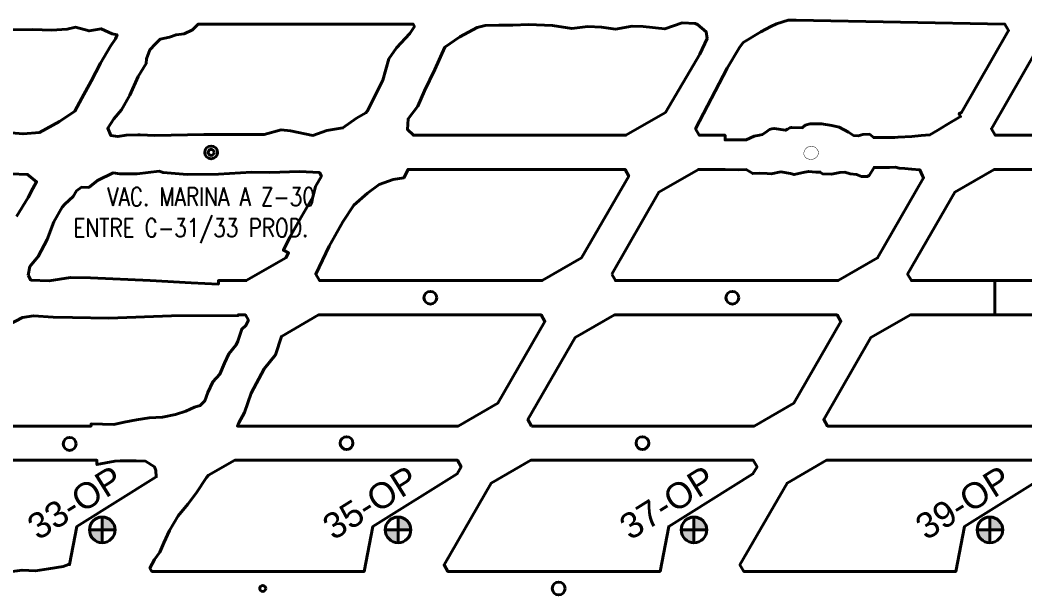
# Model space of a CAD drawing. Header units: millimetres. Extents: x -28 to 1943, y -5245 to 2752.
# Drawn here: x 1231.6 to 1349.3, y 16 to 83.2 of the extents above; entities that cross this region are included whole.
import ezdxf
from ezdxf.enums import TextEntityAlignment as Align

# ---------------------------------------------------------------- set-up
doc = ezdxf.new("R2010")
doc.units = ezdxf.units.MM
doc.linetypes.add('CONTINUA', pattern=[0])
doc.styles.add('DG-T1-473 TO 560$0$Standard', font='arial.ttf')
doc.styles.add('ROMANS', font='romans.shx', dxfattribs={"width": 0.8})

msp = doc.modelspace()

# ---------------------------------------------------------------- hatches: boundary and pattern name
at = {"lineweight": 40}
h = msp.add_hatch(color=256, dxfattribs=at)
h.paths.add_polyline_path([(1242.752, 23.601, 0.4142136), (1241.252, 25.101), (1241.252, 23.601)])
h.paths.add_polyline_path([(1241.252, 23.601), (1239.752, 23.601, 0.4142136), (1241.252, 22.101)])
h = msp.add_hatch(color=256, dxfattribs=at)
h.paths.add_polyline_path([(1242.752, 23.601, 0.4142136), (1241.252, 25.101), (1241.252, 23.601)])
h.paths.add_polyline_path([(1241.252, 23.601), (1239.752, 23.601, 0.4142136), (1241.252, 22.101)])
h = msp.add_hatch(color=256, dxfattribs=at)
h.paths.add_polyline_path([(1242.752, 23.601, 0.4142136), (1241.252, 25.101), (1241.252, 23.601)])
h.paths.add_polyline_path([(1241.252, 23.601), (1239.752, 23.601, 0.4142136), (1241.252, 22.101)])
h = msp.add_hatch(color=256, dxfattribs=at)
h.paths.add_polyline_path([(1277.393, 23.601, 0.4142136), (1275.893, 25.101), (1275.893, 23.601)])
h.paths.add_polyline_path([(1275.893, 23.601), (1274.393, 23.601, 0.4142136), (1275.893, 22.101)])
h = msp.add_hatch(color=256, dxfattribs=at)
h.paths.add_polyline_path([(1277.393, 23.601, 0.4142136), (1275.893, 25.101), (1275.893, 23.601)])
h.paths.add_polyline_path([(1275.893, 23.601), (1274.393, 23.601, 0.4142136), (1275.893, 22.101)])
h = msp.add_hatch(color=256, dxfattribs=at)
h.paths.add_polyline_path([(1277.393, 23.601, 0.4142136), (1275.893, 25.101), (1275.893, 23.601)])
h.paths.add_polyline_path([(1275.893, 23.601), (1274.393, 23.601, 0.4142136), (1275.893, 22.101)])
h = msp.add_hatch(color=256, dxfattribs=at)
h.paths.add_polyline_path([(1312.034, 23.601, 0.4142136), (1310.534, 25.101), (1310.534, 23.601)])
h.paths.add_polyline_path([(1310.534, 23.601), (1309.034, 23.601, 0.4142136), (1310.534, 22.101)])
h = msp.add_hatch(color=256, dxfattribs=at)
h.paths.add_polyline_path([(1312.034, 23.601, 0.4142136), (1310.534, 25.101), (1310.534, 23.601)])
h.paths.add_polyline_path([(1310.534, 23.601), (1309.034, 23.601, 0.4142136), (1310.534, 22.101)])
h = msp.add_hatch(color=256, dxfattribs=at)
h.paths.add_polyline_path([(1312.034, 23.601, 0.4142136), (1310.534, 25.101), (1310.534, 23.601)])
h.paths.add_polyline_path([(1310.534, 23.601), (1309.034, 23.601, 0.4142136), (1310.534, 22.101)])
h = msp.add_hatch(color=256, dxfattribs=at)
h.paths.add_polyline_path([(1346.675, 23.601, 0.4142136), (1345.175, 25.101), (1345.175, 23.601)])
h.paths.add_polyline_path([(1345.175, 23.601), (1343.675, 23.601, 0.4142136), (1345.175, 22.101)])
h = msp.add_hatch(color=256, dxfattribs=at)
h.paths.add_polyline_path([(1346.675, 23.601, 0.4142136), (1345.175, 25.101), (1345.175, 23.601)])
h.paths.add_polyline_path([(1345.175, 23.601), (1343.675, 23.601, 0.4142136), (1345.175, 22.101)])
h = msp.add_hatch(color=256, dxfattribs=at)
h.paths.add_polyline_path([(1346.675, 23.601, 0.4142136), (1345.175, 25.101), (1345.175, 23.601)])
h.paths.add_polyline_path([(1345.175, 23.601), (1343.675, 23.601, 0.4142136), (1345.175, 22.101)])

# ---------------------------------------------------------------- linework, layer by layer
at = {"color": 7, "linetype": 'Continuous', "lineweight": 40}
for p, q in [((1277.281, 81.642), (1277.795, 82.474)), ((1277.281, 81.642), (1277.795, 82.474)), ((1277.637, 82.748), (1277.795, 82.474)), ((1277.637, 82.748), (1277.795, 82.474)), ((1275.718, 79.978), (1277.281, 81.642)), ((1275.718, 79.978), (1277.281, 81.642)), ((1258.116, 52.748), (1261.739, 54.84)), ((1258.116, 52.748), (1261.739, 54.84))]:
    msp.add_line(p, q, dxfattribs=at)
at = {"color": 7, "lineweight": 40}
for p, q in [((1274.822, 78.699), (1275.718, 79.978)), ((1274.822, 78.699), (1275.718, 79.978)), ((1274.12, 76.196), (1274.822, 78.699)), ((1274.12, 76.196), (1274.822, 78.699)), ((1272.32, 72.61), (1274.12, 76.196)), ((1272.32, 72.61), (1274.12, 76.196)), ((1267.536, 70.291), (1269.43, 70.611)), ((1267.536, 70.291), (1269.43, 70.611)), ((1245.705, 69.784), (1247.426, 69.71)), ((1245.705, 69.784), (1247.426, 69.71)), ((1260.199, 69.85), (1262.207, 70.373)), ((1260.199, 69.85), (1262.207, 70.373)), ((1265.919, 69.74), (1267.536, 70.291)), ((1265.919, 69.74), (1267.536, 70.291)), ((1247.927, 65.548), (1245.332, 65.222)), ((1247.927, 65.548), (1245.332, 65.222)), ((1248.383, 65.383), (1247.927, 65.548)), ((1248.383, 65.383), (1247.927, 65.548)), ((1251.199, 65.143), (1248.383, 65.383)), ((1251.199, 65.143), (1248.383, 65.383)), ((1254.863, 65.214), (1251.199, 65.143)), ((1254.863, 65.214), (1251.199, 65.143)), ((1258.737, 65.438), (1254.863, 65.214)), ((1258.737, 65.438), (1254.863, 65.214)), ((1260.877, 65.407), (1258.737, 65.438)), ((1260.877, 65.407), (1258.737, 65.438)), ((1264.358, 65.5), (1260.877, 65.407)), ((1264.358, 65.5), (1260.877, 65.407)), ((1266.681, 65.393), (1264.358, 65.5)), ((1266.681, 65.393), (1264.358, 65.5)), ((1266.213, 63.75), (1266.912, 64.962)), ((1266.213, 63.75), (1266.912, 64.962)), ((1266.912, 64.962), (1266.681, 65.393)), ((1266.912, 64.962), (1266.681, 65.393)), ((1265.906, 62.499), (1266.213, 63.75)), ((1265.906, 62.499), (1266.213, 63.75)), ((1264.526, 60.174), (1265.906, 62.499)), ((1264.526, 60.174), (1265.906, 62.499)), ((1263.234, 57.845), (1264.526, 60.174)), ((1263.234, 57.845), (1264.526, 60.174)), ((1345.738, 48.748), (1345.738, 52.748)), ((1345.738, 48.748), (1345.738, 52.748)), ((1301.229, 48.748), (1296.607, 46.08)), ((1301.229, 48.748), (1296.607, 46.08)), ((1301.229, 48.748), (1327.289, 48.748)), ((1301.229, 48.748), (1327.289, 48.748)), ((1327.73, 47.985), (1322.205, 38.416)), ((1327.73, 47.985), (1322.205, 38.416)), ((1317.583, 35.748), (1322.205, 38.416)), ((1317.583, 35.748), (1322.205, 38.416)), ((1291.524, 35.748), (1317.583, 35.748)), ((1291.524, 35.748), (1317.583, 35.748)), ((1241.252, 22.101), (1241.252, 25.101)), ((1241.252, 22.101), (1241.252, 25.101)), ((1275.893, 22.101), (1275.893, 25.101)), ((1275.893, 22.101), (1275.893, 25.101)), ((1310.534, 22.101), (1310.534, 25.101)), ((1310.534, 22.101), (1310.534, 25.101)), ((1345.175, 22.101), (1345.175, 25.101)), ((1345.175, 22.101), (1345.175, 25.101)), ((1239.752, 23.601), (1242.752, 23.601)), ((1239.752, 23.601), (1242.752, 23.601)), ((1274.393, 23.601), (1277.393, 23.601)), ((1274.393, 23.601), (1277.393, 23.601)), ((1309.034, 23.601), (1312.034, 23.601)), ((1309.034, 23.601), (1312.034, 23.601)), ((1343.675, 23.601), (1346.675, 23.601)), ((1343.675, 23.601), (1346.675, 23.601))]:
    msp.add_line(p, q, dxfattribs=at)
at = {"lineweight": 40, "ltscale": 5}
for p, q in [((1345.548, 52.748), (1362.039, 52.748)), ((1345.548, 52.748), (1362.039, 52.748)), ((1345.548, 48.748), (1361.93, 48.748)), ((1345.548, 48.748), (1361.93, 48.748))]:
    msp.add_line(p, q, dxfattribs=at)
at = {"color": 3, "linetype": 'Continuous', "lineweight": 40}
msp.add_line((1281.268, 19.511), (1281.748, 20.342), dxfattribs=at)
msp.add_line((1281.268, 19.511), (1281.748, 20.342), dxfattribs=at)
at = {"lineweight": 40}
for points in [[(1229.607, 70.095), (1231.98, 69.903), (1233.925, 70.077), (1236.245, 71.375), (1238.039, 72.573), (1238.864, 74.096), (1239.97, 76.067), (1241.037, 78.174), (1242.238, 80.163), (1242.823, 81.012), (1242.99, 81.513), (1242.406, 81.606), (1241.141, 82.203), (1239.721, 81.963), (1238.114, 82.385), (1237.156, 82.161), (1235.299, 82.028), (1233.147, 82.125), (1230.647, 82.067)], [(1229.607, 70.095), (1231.98, 69.903), (1233.925, 70.077), (1236.245, 71.375), (1238.039, 72.573), (1238.864, 74.096), (1239.97, 76.067), (1241.037, 78.174), (1242.238, 80.163), (1242.823, 81.012), (1242.99, 81.513), (1242.406, 81.606), (1241.141, 82.203), (1239.721, 81.963), (1238.114, 82.385), (1237.156, 82.161), (1235.299, 82.028), (1233.147, 82.125), (1230.647, 82.067)], [(1307.194, 72.416), (1311.198, 79.232), (1312.057, 81.057), (1311.965, 81.847), (1310.926, 82.693), (1310.683, 82.834), (1309.15, 82.889), (1307.126, 82.196), (1307.126, 82.196), (1304.591, 82.464), (1303.303, 82.521), (1301.347, 82.167), (1299.689, 82.397), (1298.115, 82.468), (1296.243, 82.253), (1293.978, 82.587), (1291.143, 82.722), (1289.31, 82.625), (1287.704, 82.617), (1286.088, 82.587), (1285.143, 82.362), (1283.113, 81.259), (1281.356, 80.043), (1280.186, 77.43), (1278.999, 74.946), (1278.188, 73.15), (1277.062, 71.662), (1276.983, 70.437), (1277.691, 69.748), (1301.565, 69.748), (1302.572, 69.748), (1307.194, 72.416)], [(1307.194, 72.416), (1311.198, 79.232), (1312.057, 81.057), (1311.965, 81.847), (1310.926, 82.693), (1310.683, 82.834), (1309.15, 82.889), (1307.126, 82.196), (1307.126, 82.196), (1304.591, 82.464), (1303.303, 82.521), (1301.347, 82.167), (1299.689, 82.397), (1298.115, 82.468), (1296.243, 82.253), (1293.978, 82.587), (1291.143, 82.722), (1289.31, 82.625), (1287.704, 82.617), (1286.088, 82.587), (1285.143, 82.362), (1283.113, 81.259), (1281.356, 80.043), (1280.186, 77.43), (1278.999, 74.946), (1278.188, 73.15), (1277.062, 71.662), (1276.983, 70.437), (1277.691, 69.748), (1301.565, 69.748), (1302.572, 69.748), (1307.194, 72.416)], [(1353.851, 69.748), (1345.794, 69.748), (1345.354, 70.511), (1350.878, 80.08), (1355.5, 82.748), (1381.56, 82.748), (1382, 81.986), (1357.149, 38.591), (1352.224, 35.748), (1326.165, 35.748), (1325.724, 36.511), (1331.248, 46.08), (1335.87, 48.748), (1345.738, 48.748)], [(1353.851, 69.748), (1345.794, 69.748), (1345.354, 70.511), (1350.878, 80.08), (1355.5, 82.748), (1381.56, 82.748), (1382, 81.986), (1357.149, 38.591), (1352.224, 35.748), (1326.165, 35.748), (1325.724, 36.511), (1331.248, 46.08), (1335.87, 48.748), (1345.738, 48.748)], [(1230.506, 65.242), (1232.504, 65.176), (1233.566, 64.312), (1233.14, 63.535), (1232.57, 62.468), (1231.216, 60.238)], [(1230.506, 65.242), (1232.504, 65.176), (1233.566, 64.312), (1233.14, 63.535), (1232.57, 62.468), (1231.216, 60.238)], [(1345.738, 52.748), (1335.98, 52.748), (1335.539, 53.511), (1341.063, 63.08), (1345.685, 65.748), (1353.851, 65.748)], [(1345.738, 52.748), (1335.98, 52.748), (1335.539, 53.511), (1341.063, 63.08), (1345.685, 65.748), (1353.851, 65.748)], [(1224.141, 35.748), (1239.946, 35.748), (1239.946, 35.996), (1241.29, 35.97), (1242.602, 35.915), (1243.824, 36.182), (1245.249, 36.475), (1246.74, 36.722), (1248.308, 36.781), (1249.839, 37.083), (1251.038, 37.465), (1252.048, 37.953), (1252.727, 38.139), (1253.247, 38.679), (1253.62, 39.67), (1254.214, 40.902), (1255.034, 41.829), (1255.575, 43.082), (1256.092, 44.192), (1256.936, 45.25), (1257.144, 45.67), (1257.584, 47.083), (1258.055, 47.515), (1258.361, 48.135), (1258.007, 48.748)], [(1224.141, 35.748), (1239.946, 35.748), (1239.946, 35.996), (1241.29, 35.97), (1242.602, 35.915), (1243.824, 36.182), (1245.249, 36.475), (1246.74, 36.722), (1248.308, 36.781), (1249.839, 37.083), (1251.038, 37.465), (1252.048, 37.953), (1252.727, 38.139), (1253.247, 38.679), (1253.62, 39.67), (1254.214, 40.902), (1255.034, 41.829), (1255.575, 43.082), (1256.092, 44.192), (1256.936, 45.25), (1257.144, 45.67), (1257.584, 47.083), (1258.055, 47.515), (1258.361, 48.135), (1258.007, 48.748)], [(1258.361, 48.135), (1258.007, 48.748), (1257.142, 48.748), (1257.142, 48.655), (1249.369, 48.648), (1242.038, 48.376), (1237.754, 48.426), (1235.501, 48.486), (1233.201, 48.615), (1231.914, 48.45), (1230.263, 47.586)], [(1258.361, 48.135), (1258.007, 48.748), (1257.142, 48.748), (1257.142, 48.655), (1249.369, 48.648), (1242.038, 48.376), (1237.754, 48.426), (1235.501, 48.486), (1233.201, 48.615), (1231.914, 48.45), (1230.263, 47.586)], [(1292.648, 48.748), (1293.088, 47.985), (1292.648, 48.748), (1291.056, 48.748), (1266.588, 48.748), (1262.234, 46.234), (1261.523, 44.084), (1260.204, 42.443), (1258.685, 39.586), (1257.92, 37.34), (1257.246, 36.101), (1257.075, 35.748), (1282.942, 35.748), (1287.564, 38.416), (1293.088, 47.985)], [(1292.648, 48.748), (1293.088, 47.985), (1292.648, 48.748), (1291.056, 48.748), (1266.588, 48.748), (1262.234, 46.234), (1261.523, 44.084), (1260.204, 42.443), (1258.685, 39.586), (1257.92, 37.34), (1257.246, 36.101), (1257.075, 35.748), (1282.942, 35.748), (1287.564, 38.416), (1293.088, 47.985)], [(1222.132, 31.748), (1240.63, 31.748), (1240.63, 31.233), (1242.723, 31.632), (1243.38, 31.687), (1245.226, 31.68), (1246.324, 31.63), (1247.366, 30.973), (1247.516, 30.544), (1247.574, 29.792), (1238.298, 23.996), (1237.434, 19.549), (1237.294, 19.565), (1236.688, 19.318), (1234.974, 19.049), (1233.427, 18.809), (1231.879, 18.897), (1230.105, 18.661)], [(1222.132, 31.748), (1240.63, 31.748), (1240.63, 31.233), (1242.723, 31.632), (1243.38, 31.687), (1245.226, 31.68), (1246.324, 31.63), (1247.366, 30.973), (1247.516, 30.544), (1247.574, 29.792), (1238.298, 23.996), (1237.434, 19.549), (1237.294, 19.565), (1236.688, 19.318), (1234.974, 19.049), (1233.427, 18.809), (1231.879, 18.897), (1230.105, 18.661)], [(1282.833, 31.748), (1283.274, 30.985), (1282.833, 31.748), (1256.773, 31.748), (1253.712, 29.98), (1253.478, 29.725), (1252.246, 27.887), (1251.255, 26.597), (1250.157, 25.24), (1249.126, 23.516), (1248.469, 22.104), (1247.98, 20.983), (1247.379, 20.148), (1246.84, 19.141), (1247.068, 18.748), (1271.919, 18.748), (1272.939, 23.996), (1282.794, 30.154), (1283.274, 30.985)], [(1282.833, 31.748), (1283.274, 30.985), (1282.833, 31.748), (1256.773, 31.748), (1253.712, 29.98), (1253.478, 29.725), (1252.246, 27.887), (1251.255, 26.597), (1250.157, 25.24), (1249.126, 23.516), (1248.469, 22.104), (1247.98, 20.983), (1247.379, 20.148), (1246.84, 19.141), (1247.068, 18.748), (1271.919, 18.748), (1272.939, 23.996), (1282.794, 30.154), (1283.274, 30.985)], [(1281.268, 19.511), (1286.792, 29.08), (1291.414, 31.748), (1317.474, 31.748), (1317.915, 30.985), (1317.435, 30.154), (1307.58, 23.996), (1306.56, 18.748), (1281.709, 18.748), (1281.268, 19.511), (1281.709, 18.748)], [(1281.268, 19.511), (1286.792, 29.08), (1291.414, 31.748), (1317.474, 31.748), (1317.915, 30.985), (1317.435, 30.154), (1307.58, 23.996), (1306.56, 18.748), (1281.709, 18.748), (1281.268, 19.511), (1281.709, 18.748)], [(1352.556, 30.985), (1352.076, 30.154), (1342.221, 23.996), (1341.201, 18.748), (1316.35, 18.748), (1315.909, 19.511), (1321.433, 29.08), (1326.055, 31.748), (1352.115, 31.748), (1352.556, 30.985)], [(1352.556, 30.985), (1352.076, 30.154), (1342.221, 23.996), (1341.201, 18.748), (1316.35, 18.748), (1315.909, 19.511), (1321.433, 29.08), (1326.055, 31.748), (1352.115, 31.748), (1352.556, 30.985)]]:
    msp.add_lwpolyline(points, dxfattribs=at)
for points in [[(1276.845, 82.748), (1277.637, 82.748), (1277.795, 82.474), (1277.281, 81.642), (1275.718, 79.978), (1274.822, 78.699), (1274.12, 76.196), (1272.32, 72.61), (1272.125, 72.39), (1271.025, 71.735), (1269.43, 70.611), (1267.536, 70.291), (1265.919, 69.74), (1263.31, 70.267), (1262.207, 70.373), (1260.199, 69.85), (1255.834, 69.837), (1253.133, 69.857), (1247.426, 69.71), (1245.705, 69.784), (1245.413, 69.811), (1244.045, 69.76), (1243.079, 69.599), (1242.265, 69.715), (1241.897, 70.576), (1242.614, 71.684), (1243.515, 72.718), (1244.501, 74.431), (1245.466, 76.616), (1246.401, 78.153), (1246.436, 78.685), (1246.813, 79.74), (1247.505, 80.432), (1248.021, 80.974), (1249.139, 81.235), (1249.894, 81.51), (1250.832, 81.629), (1251.818, 82.091), (1252.486, 82.726), (1252.486, 82.748)], [(1276.845, 82.748), (1277.637, 82.748), (1277.795, 82.474), (1277.281, 81.642), (1275.718, 79.978), (1274.822, 78.699), (1274.12, 76.196), (1272.32, 72.61), (1272.125, 72.39), (1271.025, 71.735), (1269.43, 70.611), (1267.536, 70.291), (1265.919, 69.74), (1263.31, 70.267), (1262.207, 70.373), (1260.199, 69.85), (1255.834, 69.837), (1253.133, 69.857), (1247.426, 69.71), (1245.705, 69.784), (1245.413, 69.811), (1244.045, 69.76), (1243.079, 69.599), (1242.265, 69.715), (1241.897, 70.576), (1242.614, 71.684), (1243.515, 72.718), (1244.501, 74.431), (1245.466, 76.616), (1246.401, 78.153), (1246.436, 78.685), (1246.813, 79.74), (1247.505, 80.432), (1248.021, 80.974), (1249.139, 81.235), (1249.894, 81.51), (1250.832, 81.629), (1251.818, 82.091), (1252.486, 82.726), (1252.486, 82.748)], [(1318.373, 81.839), (1319.538, 82.488), (1320.2, 82.78), (1321.566, 83.208), (1322.509, 83.217), (1346.919, 82.748), (1347.359, 81.985), (1341.835, 72.416), (1341.551, 72.252), (1341.739, 71.926), (1340.106, 70.963), (1339.062, 70.339), (1338.125, 69.796), (1337.14, 69.713), (1336.05, 69.621), (1334.418, 69.544), (1334.029, 69.493), (1332.42, 69.491), (1331.587, 69.48), (1331.095, 69.864), (1330.309, 69.83), (1329.754, 69.695), (1329.194, 69.737), (1328.624, 70.102), (1327.511, 70.716), (1326.683, 70.885), (1326.683, 70.885), (1325.466, 71.089), (1325.466, 71.089), (1324.142, 71.082), (1324.142, 71.082), (1323.567, 70.926), (1323.21, 70.622), (1323.21, 70.622), (1321.92, 70.66), (1321.92, 70.66), (1321.92, 70.66), (1321.756, 70.632), (1321.465, 70.477), (1321.244, 70.339), (1319.925, 70.542), (1319.66, 70.502), (1319.382, 70.429), (1319.044, 70.172), (1318.562, 69.849), (1318.205, 69.772), (1317.565, 69.647), (1316.623, 69.216), (1315.769, 69.208), (1314.181, 69.208), (1314.181, 69.748), (1311.153, 69.748), (1310.713, 70.511), (1314.434, 77.583), (1315.857, 80.027), (1316.293, 80.61)], [(1318.373, 81.839), (1319.538, 82.488), (1320.2, 82.78), (1321.566, 83.208), (1322.509, 83.217), (1346.919, 82.748), (1347.359, 81.985), (1341.835, 72.416), (1341.551, 72.252), (1341.739, 71.926), (1340.106, 70.963), (1339.062, 70.339), (1338.125, 69.796), (1337.14, 69.713), (1336.05, 69.621), (1334.418, 69.544), (1334.029, 69.493), (1332.42, 69.491), (1331.587, 69.48), (1331.095, 69.864), (1330.309, 69.83), (1329.754, 69.695), (1329.194, 69.737), (1328.624, 70.102), (1327.511, 70.716), (1326.683, 70.885), (1326.683, 70.885), (1325.466, 71.089), (1325.466, 71.089), (1324.142, 71.082), (1324.142, 71.082), (1323.567, 70.926), (1323.21, 70.622), (1323.21, 70.622), (1321.92, 70.66), (1321.92, 70.66), (1321.92, 70.66), (1321.756, 70.632), (1321.465, 70.477), (1321.244, 70.339), (1319.925, 70.542), (1319.66, 70.502), (1319.382, 70.429), (1319.044, 70.172), (1318.562, 69.849), (1318.205, 69.772), (1317.565, 69.647), (1316.623, 69.216), (1315.769, 69.208), (1314.181, 69.208), (1314.181, 69.748), (1311.153, 69.748), (1310.713, 70.511), (1314.434, 77.583), (1315.857, 80.027), (1316.293, 80.61)], [(1232.576, 53.394), (1232.792, 54.385), (1233.762, 55.574), (1234.798, 57.552), (1235.59, 59.611), (1236.562, 61.355), (1236.891, 61.696), (1237.852, 62.593), (1238.243, 63.238), (1238.815, 63.667), (1239.678, 63.659), (1240.699, 64.444), (1242.516, 65.351), (1243.301, 65.228), (1244.891, 65.251), (1245.332, 65.222), (1247.927, 65.548), (1248.383, 65.383), (1251.199, 65.143), (1254.863, 65.214), (1258.737, 65.438), (1260.877, 65.407), (1264.358, 65.5), (1266.681, 65.393), (1266.912, 64.962), (1266.213, 63.75), (1265.906, 62.499), (1264.526, 60.174), (1263.234, 57.845), (1262.463, 56.295), (1263.073, 55.996), (1262.738, 55.416), (1258.116, 52.748), (1254.856, 52.748), (1254.856, 52.338), (1251.657, 52.5), (1246.86, 52.772), (1239.869, 53.095), (1237.554, 53.135), (1235.047, 52.729), (1232.909, 52.819)], [(1232.576, 53.394), (1232.792, 54.385), (1233.762, 55.574), (1234.798, 57.552), (1235.59, 59.611), (1236.562, 61.355), (1236.891, 61.696), (1237.852, 62.593), (1238.243, 63.238), (1238.815, 63.667), (1239.678, 63.659), (1240.699, 64.444), (1242.516, 65.351), (1243.301, 65.228), (1244.891, 65.251), (1245.332, 65.222), (1247.927, 65.548), (1248.383, 65.383), (1251.199, 65.143), (1254.863, 65.214), (1258.737, 65.438), (1260.877, 65.407), (1264.358, 65.5), (1266.681, 65.393), (1266.912, 64.962), (1266.213, 63.75), (1265.906, 62.499), (1264.526, 60.174), (1263.234, 57.845), (1262.463, 56.295), (1263.073, 55.996), (1262.738, 55.416), (1258.116, 52.748), (1254.856, 52.748), (1254.856, 52.338), (1251.657, 52.5), (1246.86, 52.772), (1239.869, 53.095), (1237.554, 53.135), (1235.047, 52.729), (1232.909, 52.819)], [(1297.379, 55.416), (1292.757, 52.748), (1291.056, 52.748), (1266.697, 52.748), (1266.257, 53.511), (1267.837, 56.781), (1268.525, 58.038), (1269.424, 59.642), (1270.699, 61.585), (1272.295, 62.994), (1273.684, 64.001), (1275.307, 64.577), (1276.553, 64.789), (1277.07, 65.748), (1301.565, 65.748), (1302.463, 65.748), (1302.903, 64.985)], [(1297.379, 55.416), (1292.757, 52.748), (1291.056, 52.748), (1266.697, 52.748), (1266.257, 53.511), (1267.837, 56.781), (1268.525, 58.038), (1269.424, 59.642), (1270.699, 61.585), (1272.295, 62.994), (1273.684, 64.001), (1275.307, 64.577), (1276.553, 64.789), (1277.07, 65.748), (1301.565, 65.748), (1302.463, 65.748), (1302.903, 64.985)], [(1291.524, 35.748), (1291.083, 36.511), (1296.607, 46.08), (1301.229, 48.748), (1327.289, 48.748), (1327.73, 47.985), (1327.289, 48.748), (1327.73, 47.985), (1322.205, 38.416), (1317.583, 35.748)], [(1291.524, 35.748), (1291.083, 36.511), (1296.607, 46.08), (1301.229, 48.748), (1327.289, 48.748), (1327.73, 47.985), (1327.289, 48.748), (1327.73, 47.985), (1322.205, 38.416), (1317.583, 35.748)]]:
    msp.add_lwpolyline(points, close=True, dxfattribs=at)
at = {"color": 7, "linetype": 'Continuous', "lineweight": 40, "const_width": 0.05}
msp.add_lwpolyline([(1325.107, 67.775, 0.1756862), (1324.74, 68.323, 0.204225), (1324.182, 68.454, 0.0381863), (1323.846, 68.368, 0.109283), (1323.741, 68.305, 0.0278623), (1323.636, 68.193, 0.0290411), (1323.548, 68.076, 0.0565814), (1323.439, 67.86, 0.0601341), (1323.386, 67.638, 0.1157928), (1323.406, 67.462, 0.0743737), (1323.536, 67.22, 0.1057634), (1323.703, 67.074, 0.0667588), (1324.028, 66.947, 0.1327797), (1324.46, 66.957, 0.1168687), (1324.885, 67.201, 0.1125084), (1325.043, 67.436, 0.0918918), (1325.107, 67.775)], format="xyb", dxfattribs=at)
at = {"color": 7, "linetype": 'Continuous', "lineweight": 40}
msp.add_lwpolyline([(1300.898, 53.511), (1301.338, 52.748), (1327.398, 52.748), (1332.02, 55.416), (1337.415, 64.761), (1337.3, 65.021), (1336.956, 65.718), (1336.015, 65.797), (1335.2, 65.864), (1334.569, 65.92), (1334.109, 66.001), (1333.414, 65.996), (1332.502, 65.986), (1331.609, 65.985), (1331.055, 65.053), (1330.79, 64.913), (1330.162, 64.933), (1329.568, 65.176), (1328.834, 65.239), (1328.175, 65.433), (1327.596, 65.384), (1326.647, 65.196), (1325.564, 65.247), (1325.316, 65.44), (1324.8, 65.442), (1323.946, 65.521), (1323.325, 65.41), (1322.259, 65.146), (1321.844, 65.271), (1320.702, 65.462), (1319.576, 65.257), (1319.108, 65.271), (1318.232, 65.326), (1317.427, 65.275), (1316.637, 65.731), (1315.783, 65.723), (1314.188, 65.748), (1311.044, 65.748), (1306.422, 63.08)], close=True, dxfattribs=at)
msp.add_lwpolyline([(1300.898, 53.511), (1301.338, 52.748), (1327.398, 52.748), (1332.02, 55.416), (1337.415, 64.761), (1337.3, 65.021), (1336.956, 65.718), (1336.015, 65.797), (1335.2, 65.864), (1334.569, 65.92), (1334.109, 66.001), (1333.414, 65.996), (1332.502, 65.986), (1331.609, 65.985), (1331.055, 65.053), (1330.79, 64.913), (1330.162, 64.933), (1329.568, 65.176), (1328.834, 65.239), (1328.175, 65.433), (1327.596, 65.384), (1326.647, 65.196), (1325.564, 65.247), (1325.316, 65.44), (1324.8, 65.442), (1323.946, 65.521), (1323.325, 65.41), (1322.259, 65.146), (1321.844, 65.271), (1320.702, 65.462), (1319.576, 65.257), (1319.108, 65.271), (1318.232, 65.326), (1317.427, 65.275), (1316.637, 65.731), (1315.783, 65.723), (1314.188, 65.748), (1311.044, 65.748), (1306.422, 63.08)], close=True, dxfattribs=at)
at = {"lineweight": 40}
for centre, radius in [((1254.003, 67.744), 0.75), ((1254.003, 67.744), 0.35), ((1279.673, 50.748), 0.75), ((1315.025, 50.748), 0.75), ((1237.438, 33.656), 0.757), ((1269.858, 33.748), 0.75), ((1304.498, 33.748), 0.75), ((1241.252, 23.601), 1.5), ((1275.893, 23.601), 1.5), ((1310.534, 23.601), 1.5), ((1345.175, 23.601), 1.5), ((1260.041, 16.748), 0.35), ((1260.041, 16.748), 0.35), ((1294.683, 16.748), 0.75), ((1294.683, 16.748), 0.75)]:
    msp.add_circle(centre, radius, dxfattribs=at)

# ---------------------------------------------------------------- texts
at = {"color": 7, "linetype": 'CONTINUA', "lineweight": 13, "style": 'ROMANS', "width": 0.8}
for s, p in [('VAC. MARINA A Z-30', (1266.157, 61.487)), ('ENTRE C-31/33 PROD.', (1265.378, 57.855))]:
    msp.add_text(s, height=2.15, dxfattribs=at).set_placement(p, align=Align.RIGHT)
at = {"linetype": 'Continuous', "style": 'DG-T1-473 TO 560$0$Standard'}
for s, p in [('33-OP', (1233.735, 22.314)), ('35-OP', (1268.307, 22.314)), ('37-OP', (1303.066, 22.314)), ('39-OP', (1337.707, 22.314))]:
    msp.add_text(s, height=3, rotation=32, dxfattribs=at).set_placement(p)

doc.saveas('drawing.dxf')
